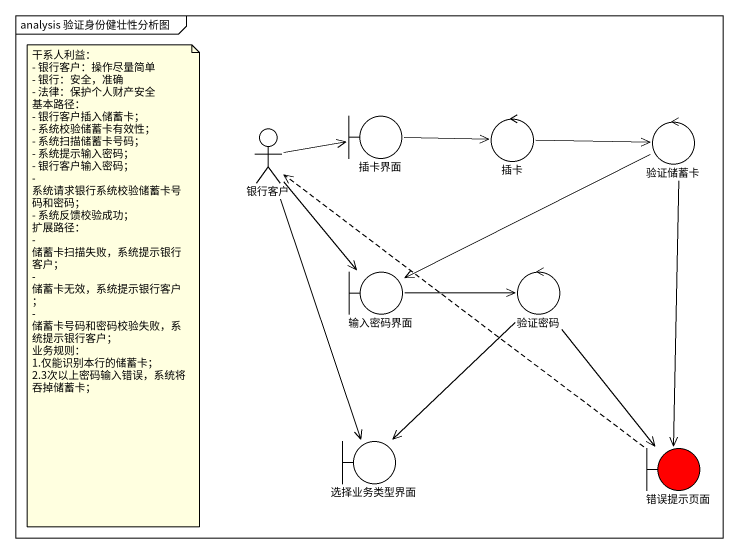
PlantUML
@startuml
mainframe analysis 验证身份健壮性分析图
actor 银行客户
boundary 插卡界面
control 插卡
control 验证储蓄卡
boundary 输入密码界面
control 验证密码
boundary 选择业务类型界面
boundary 错误提示页面 #FF0000
银行客户 -right-> 插卡界面
银行客户 --> 输入密码界面
银行客户 --> 选择业务类型界面
插卡界面 -right-> 插卡
插卡 -right-> 验证储蓄卡
验证储蓄卡 -left-> 输入密码界面
验证储蓄卡 --> 错误提示页面
输入密码界面 -right-> 验证密码
验证密码 --> 选择业务类型界面
验证密码 --> 错误提示页面
错误提示页面 .up.> 银行客户
note as N1
  干系人利益：
  - 银行客户：操作尽量简单
  - 银行：安全，准确
  - 法律：保护个人财产安全
  基本路径：
  - 银行客户插入储蓄卡；
  - 系统校验储蓄卡有效性；
  - 系统扫描储蓄卡号码；
  - 系统提示输入密码；
  - 银行客户输入密码；
  - 系统请求银行系统校验储蓄卡号码和密码；
  - 系统反馈校验成功；
  扩展路径：
  - 储蓄卡扫描失败，系统提示银行客户；
  - 储蓄卡无效，系统提示银行客户；
  - 储蓄卡号码和密码校验失败，系统提示银行客户；
  业务规则：
  1.仅能识别本行的储蓄卡；
  2.3次以上密码输入错误，系统将吞掉储蓄卡；
end note
@enduml
